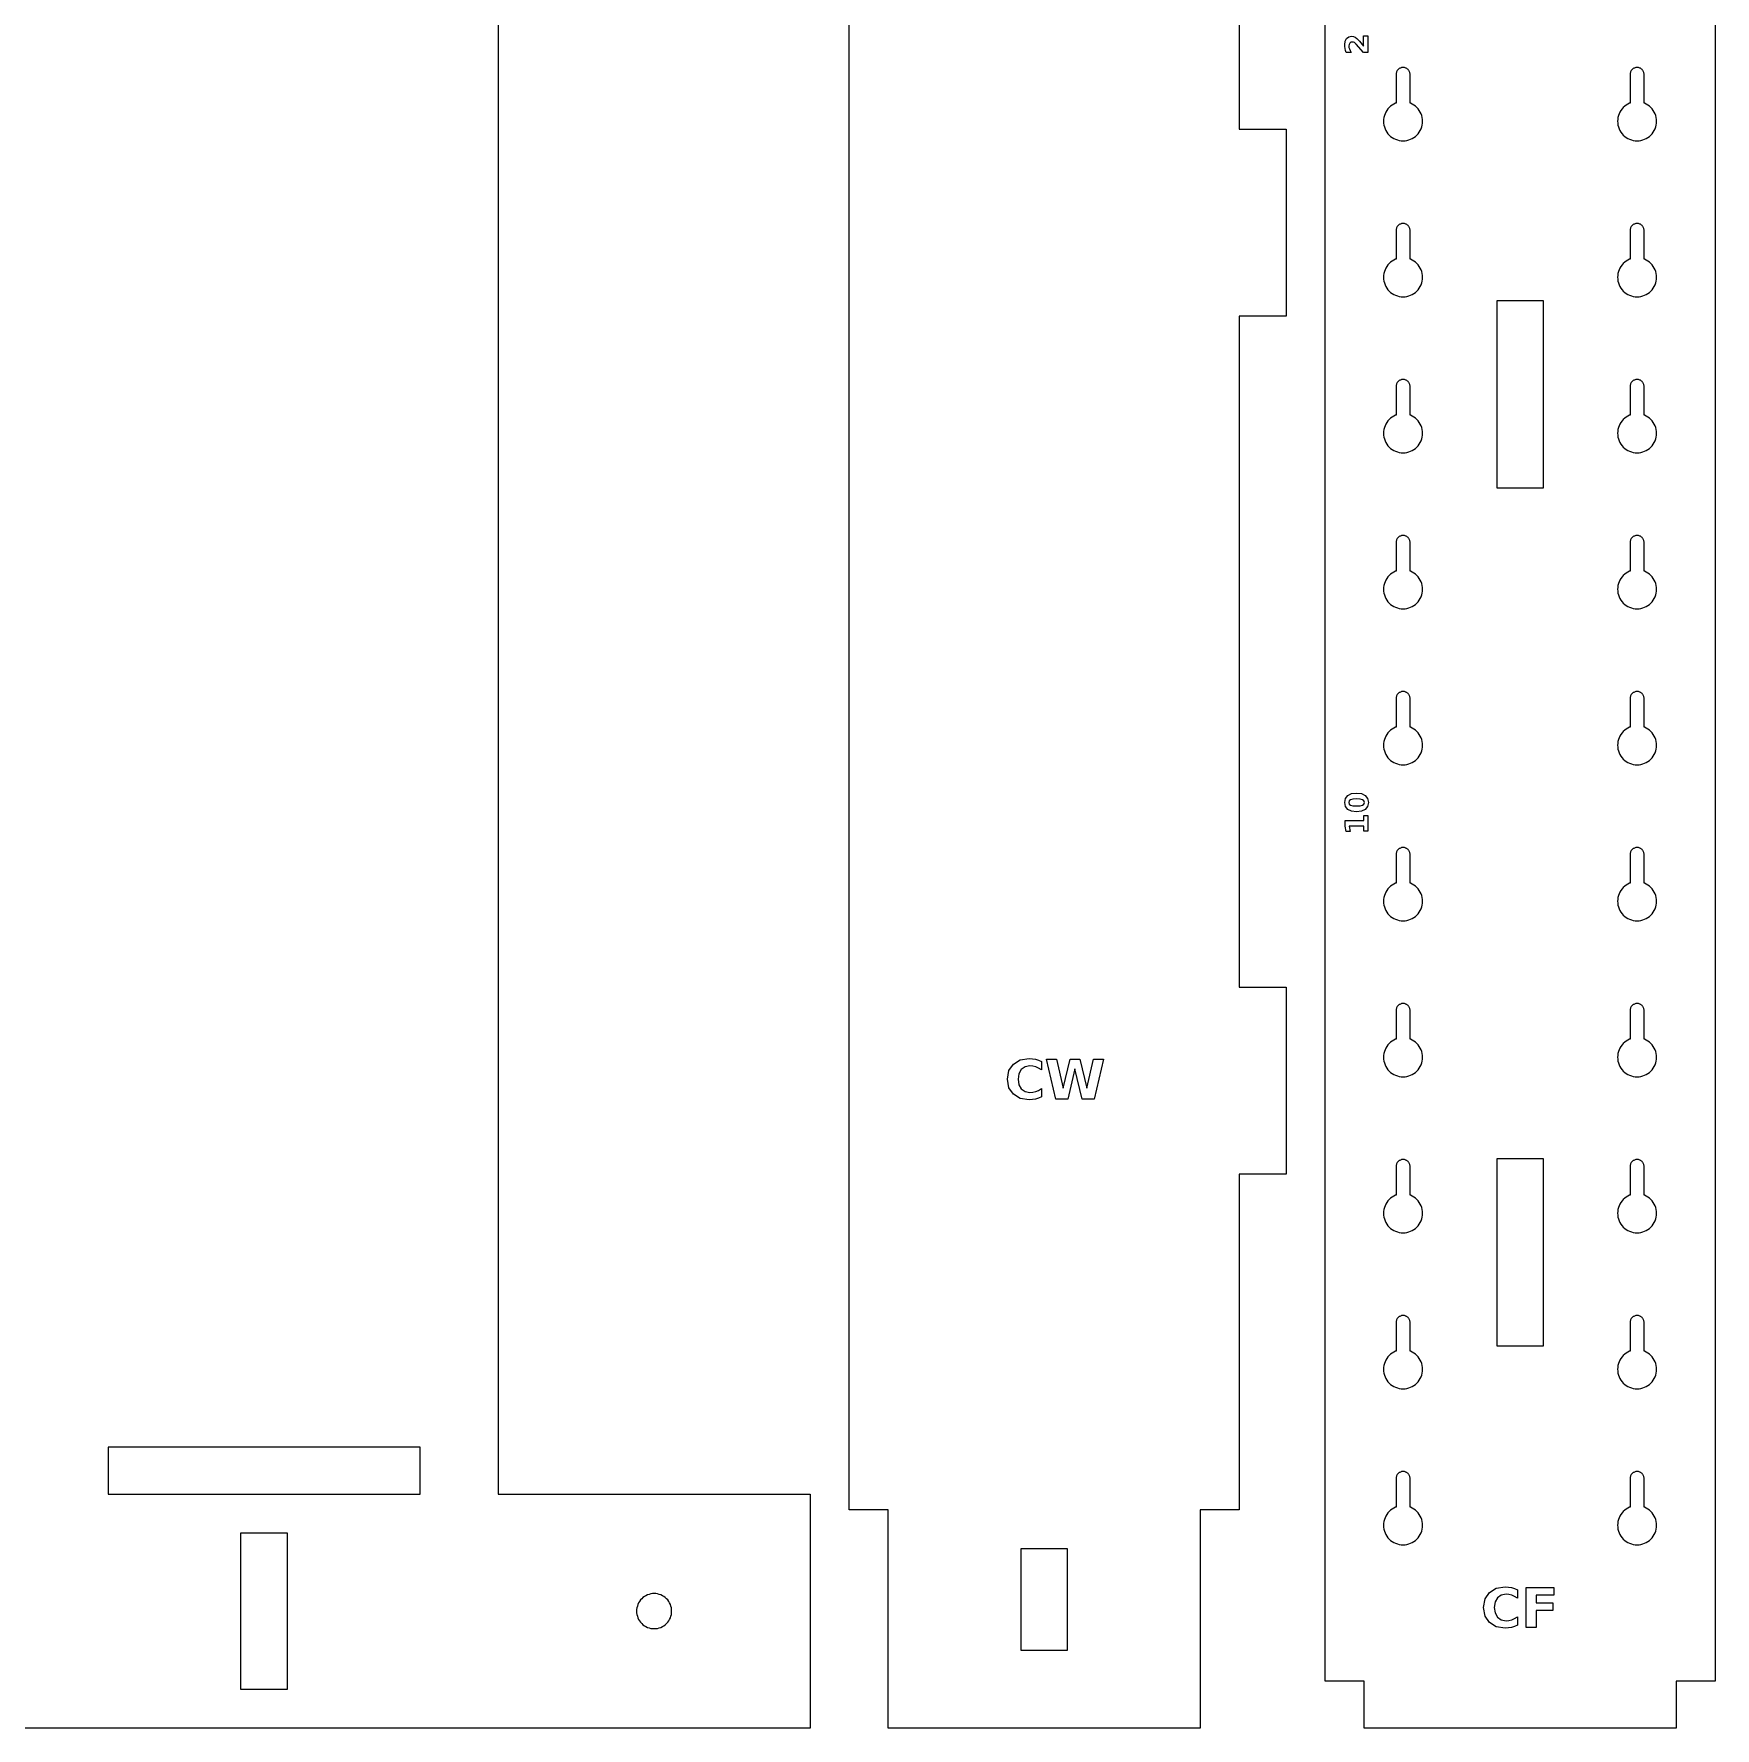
# Model space of a CAD drawing. Header units: millimetres. Extents: x 12 to 1278, y 12 to 884.
# Drawn here: x 853 to 1068.5, y 12.5 to 229.7 of the extents above; entities that cross this region are included whole.
import ezdxf

# ---------------------------------------------------------------- set-up
doc = ezdxf.new("R2010")
doc.units = ezdxf.units.MM
doc.layers.add('CUT', color=1, linetype='Continuous')
doc.layers.add('ENGRAVE', color=5, linetype='Continuous')

msp = doc.modelspace()

# ---------------------------------------------------------------- linework, layer by layer
at = {"layer": 'CUT', "color": 1}
msp.add_lwpolyline([(1007.5, 523.5), (1007.5, 437.5), (1013.5, 437.5), (1013.5, 413.5), (1007.5, 413.5), (1007.5, 327.5), (1013.5, 327.5), (1013.5, 303.5), (1007.5, 303.5), (1007.5, 217.5), (1013.5, 217.5), (1013.5, 193.5), (1007.5, 193.5), (1007.5, 107.5), (1013.5, 107.5), (1013.5, 83.5), (1007.5, 83.5), (1007.5, 40.5), (1002.5, 40.5), (1002.5, 12.5), (962.5, 12.5), (962.5, 40.5), (957.5, 40.5), (957.5, 780.5)], dxfattribs=at)
for points in [[(1023.5, 12.5), (1023.5, 18.5), (1018.5, 18.5), (1018.5, 758.5), (1023.5, 758.5), (1023.5, 764.5), (1063.5, 764.5), (1063.5, 758.5), (1068.5, 758.5), (1068.5, 18.5), (1063.5, 18.5), (1063.5, 12.5)], [(852.5, 12.5), (512.5, 12.5), (452.5, 12.5), (112.5, 12.5), (52.5, 12.5), (12.5, 12.5), (12.5, 42.5), (52.5, 42.5), (52.5, 512.5), (52.5, 555.91), (52.5, 602.5), (482.5, 717.72), (912.5, 602.5), (912.5, 555.91), (912.5, 512.5), (912.5, 42.5), (952.5, 42.5), (952.5, 12.5), (912.5, 12.5)], [(1030.43, 220.09), (1030.27, 220.27), (1030.09, 220.43), (1029.89, 220.58), (1029.68, 220.7), (1029.46, 220.81), (1029.4, 220.83), (1029.4, 224.5), (1029.4, 224.59), (1029.38, 224.68), (1029.36, 224.76), (1029.33, 224.84), (1029.29, 224.92), (1029.25, 225), (1029.2, 225.07), (1029.14, 225.14), (1029.07, 225.2), (1029, 225.25), (1028.92, 225.29), (1028.84, 225.33), (1028.76, 225.36), (1028.68, 225.38), (1028.59, 225.4), (1028.5, 225.4), (1028.41, 225.4), (1028.32, 225.38), (1028.24, 225.36), (1028.16, 225.33), (1028.08, 225.29), (1028, 225.25), (1027.93, 225.2), (1027.86, 225.14), (1027.8, 225.07), (1027.75, 225), (1027.71, 224.92), (1027.67, 224.84), (1027.64, 224.76), (1027.62, 224.68), (1027.6, 224.59), (1027.6, 224.5), (1027.6, 220.83), (1027.54, 220.81), (1027.32, 220.7), (1027.11, 220.58), (1026.91, 220.43), (1026.73, 220.27), (1026.57, 220.09), (1026.42, 219.89), (1026.3, 219.68), (1026.19, 219.46), (1026.11, 219.23), (1026.05, 218.99), (1026.01, 218.75), (1026, 218.5), (1026.01, 218.25), (1026.05, 218.01), (1026.11, 217.77), (1026.19, 217.54), (1026.3, 217.32), (1026.42, 217.11), (1026.57, 216.91), (1026.73, 216.73), (1026.91, 216.57), (1027.11, 216.42), (1027.32, 216.3), (1027.54, 216.19), (1027.77, 216.11), (1028.01, 216.05), (1028.25, 216.01), (1028.5, 216), (1028.75, 216.01), (1028.99, 216.05), (1029.23, 216.11), (1029.46, 216.19), (1029.68, 216.3), (1029.89, 216.42), (1030.09, 216.57), (1030.27, 216.73), (1030.43, 216.91), (1030.58, 217.11), (1030.7, 217.32), (1030.81, 217.54), (1030.89, 217.77), (1030.95, 218.01), (1030.99, 218.25), (1031, 218.5), (1030.99, 218.75), (1030.95, 218.99), (1030.89, 219.23), (1030.81, 219.46), (1030.7, 219.68), (1030.58, 219.89)], [(1060.43, 220.09), (1060.27, 220.27), (1060.09, 220.43), (1059.89, 220.58), (1059.68, 220.7), (1059.46, 220.81), (1059.4, 220.83), (1059.4, 224.5), (1059.4, 224.59), (1059.38, 224.68), (1059.36, 224.76), (1059.33, 224.84), (1059.29, 224.92), (1059.25, 225), (1059.2, 225.07), (1059.14, 225.14), (1059.07, 225.2), (1059, 225.25), (1058.92, 225.29), (1058.84, 225.33), (1058.76, 225.36), (1058.68, 225.38), (1058.59, 225.4), (1058.5, 225.4), (1058.41, 225.4), (1058.32, 225.38), (1058.24, 225.36), (1058.16, 225.33), (1058.08, 225.29), (1058, 225.25), (1057.93, 225.2), (1057.86, 225.14), (1057.8, 225.07), (1057.75, 225), (1057.71, 224.92), (1057.67, 224.84), (1057.64, 224.76), (1057.62, 224.68), (1057.6, 224.59), (1057.6, 224.5), (1057.6, 220.83), (1057.54, 220.81), (1057.32, 220.7), (1057.11, 220.58), (1056.91, 220.43), (1056.73, 220.27), (1056.57, 220.09), (1056.42, 219.89), (1056.3, 219.68), (1056.19, 219.46), (1056.11, 219.23), (1056.05, 218.99), (1056.01, 218.75), (1056, 218.5), (1056.01, 218.25), (1056.05, 218.01), (1056.11, 217.77), (1056.19, 217.54), (1056.3, 217.32), (1056.42, 217.11), (1056.57, 216.91), (1056.73, 216.73), (1056.91, 216.57), (1057.11, 216.42), (1057.32, 216.3), (1057.54, 216.19), (1057.77, 216.11), (1058.01, 216.05), (1058.25, 216.01), (1058.5, 216), (1058.75, 216.01), (1058.99, 216.05), (1059.23, 216.11), (1059.46, 216.19), (1059.68, 216.3), (1059.89, 216.42), (1060.09, 216.57), (1060.27, 216.73), (1060.43, 216.91), (1060.58, 217.11), (1060.7, 217.32), (1060.81, 217.54), (1060.89, 217.77), (1060.95, 218.01), (1060.99, 218.25), (1061, 218.5), (1060.99, 218.75), (1060.95, 218.99), (1060.89, 219.23), (1060.81, 219.46), (1060.7, 219.68), (1060.58, 219.89)], [(1030.43, 200.09), (1030.27, 200.27), (1030.09, 200.43), (1029.89, 200.58), (1029.68, 200.7), (1029.46, 200.81), (1029.4, 200.83), (1029.4, 204.5), (1029.4, 204.59), (1029.38, 204.68), (1029.36, 204.76), (1029.33, 204.84), (1029.29, 204.92), (1029.25, 205), (1029.2, 205.07), (1029.14, 205.14), (1029.07, 205.2), (1029, 205.25), (1028.92, 205.29), (1028.84, 205.33), (1028.76, 205.36), (1028.68, 205.38), (1028.59, 205.4), (1028.5, 205.4), (1028.41, 205.4), (1028.32, 205.38), (1028.24, 205.36), (1028.16, 205.33), (1028.08, 205.29), (1028, 205.25), (1027.93, 205.2), (1027.86, 205.14), (1027.8, 205.07), (1027.75, 205), (1027.71, 204.92), (1027.67, 204.84), (1027.64, 204.76), (1027.62, 204.68), (1027.6, 204.59), (1027.6, 204.5), (1027.6, 200.83), (1027.54, 200.81), (1027.32, 200.7), (1027.11, 200.58), (1026.91, 200.43), (1026.73, 200.27), (1026.57, 200.09), (1026.42, 199.89), (1026.3, 199.68), (1026.19, 199.46), (1026.11, 199.23), (1026.05, 198.99), (1026.01, 198.75), (1026, 198.5), (1026.01, 198.25), (1026.05, 198.01), (1026.11, 197.77), (1026.19, 197.54), (1026.3, 197.32), (1026.42, 197.11), (1026.57, 196.91), (1026.73, 196.73), (1026.91, 196.57), (1027.11, 196.42), (1027.32, 196.3), (1027.54, 196.19), (1027.77, 196.11), (1028.01, 196.05), (1028.25, 196.01), (1028.5, 196), (1028.75, 196.01), (1028.99, 196.05), (1029.23, 196.11), (1029.46, 196.19), (1029.68, 196.3), (1029.89, 196.42), (1030.09, 196.57), (1030.27, 196.73), (1030.43, 196.91), (1030.58, 197.11), (1030.7, 197.32), (1030.81, 197.54), (1030.89, 197.77), (1030.95, 198.01), (1030.99, 198.25), (1031, 198.5), (1030.99, 198.75), (1030.95, 198.99), (1030.89, 199.23), (1030.81, 199.46), (1030.7, 199.68), (1030.58, 199.89)], [(1060.43, 200.09), (1060.27, 200.27), (1060.09, 200.43), (1059.89, 200.58), (1059.68, 200.7), (1059.46, 200.81), (1059.4, 200.83), (1059.4, 204.5), (1059.4, 204.59), (1059.38, 204.68), (1059.36, 204.76), (1059.33, 204.84), (1059.29, 204.92), (1059.25, 205), (1059.2, 205.07), (1059.14, 205.14), (1059.07, 205.2), (1059, 205.25), (1058.92, 205.29), (1058.84, 205.33), (1058.76, 205.36), (1058.68, 205.38), (1058.59, 205.4), (1058.5, 205.4), (1058.41, 205.4), (1058.32, 205.38), (1058.24, 205.36), (1058.16, 205.33), (1058.08, 205.29), (1058, 205.25), (1057.93, 205.2), (1057.86, 205.14), (1057.8, 205.07), (1057.75, 205), (1057.71, 204.92), (1057.67, 204.84), (1057.64, 204.76), (1057.62, 204.68), (1057.6, 204.59), (1057.6, 204.5), (1057.6, 200.83), (1057.54, 200.81), (1057.32, 200.7), (1057.11, 200.58), (1056.91, 200.43), (1056.73, 200.27), (1056.57, 200.09), (1056.42, 199.89), (1056.3, 199.68), (1056.19, 199.46), (1056.11, 199.23), (1056.05, 198.99), (1056.01, 198.75), (1056, 198.5), (1056.01, 198.25), (1056.05, 198.01), (1056.11, 197.77), (1056.19, 197.54), (1056.3, 197.32), (1056.42, 197.11), (1056.57, 196.91), (1056.73, 196.73), (1056.91, 196.57), (1057.11, 196.42), (1057.32, 196.3), (1057.54, 196.19), (1057.77, 196.11), (1058.01, 196.05), (1058.25, 196.01), (1058.5, 196), (1058.75, 196.01), (1058.99, 196.05), (1059.23, 196.11), (1059.46, 196.19), (1059.68, 196.3), (1059.89, 196.42), (1060.09, 196.57), (1060.27, 196.73), (1060.43, 196.91), (1060.58, 197.11), (1060.7, 197.32), (1060.81, 197.54), (1060.89, 197.77), (1060.95, 198.01), (1060.99, 198.25), (1061, 198.5), (1060.99, 198.75), (1060.95, 198.99), (1060.89, 199.23), (1060.81, 199.46), (1060.7, 199.68), (1060.58, 199.89)], [(1040.5, 171.5), (1046.5, 171.5), (1046.5, 195.5), (1040.5, 195.5)], [(1030.58, 179.89), (1030.43, 180.09), (1030.27, 180.27), (1030.09, 180.43), (1029.89, 180.58), (1029.68, 180.7), (1029.46, 180.81), (1029.4, 180.83), (1029.4, 184.5), (1029.4, 184.59), (1029.38, 184.68), (1029.36, 184.76), (1029.33, 184.84), (1029.29, 184.92), (1029.25, 185), (1029.2, 185.07), (1029.14, 185.14), (1029.07, 185.2), (1029, 185.25), (1028.92, 185.29), (1028.84, 185.33), (1028.76, 185.36), (1028.68, 185.38), (1028.59, 185.4), (1028.5, 185.4), (1028.41, 185.4), (1028.32, 185.38), (1028.24, 185.36), (1028.16, 185.33), (1028.08, 185.29), (1028, 185.25), (1027.93, 185.2), (1027.86, 185.14), (1027.8, 185.07), (1027.75, 185), (1027.71, 184.92), (1027.67, 184.84), (1027.64, 184.76), (1027.62, 184.68), (1027.6, 184.59), (1027.6, 184.5), (1027.6, 180.83), (1027.54, 180.81), (1027.32, 180.7), (1027.11, 180.58), (1026.91, 180.43), (1026.73, 180.27), (1026.57, 180.09), (1026.42, 179.89), (1026.3, 179.68), (1026.19, 179.46), (1026.11, 179.23), (1026.05, 178.99), (1026.01, 178.75), (1026, 178.5), (1026.01, 178.25), (1026.05, 178.01), (1026.11, 177.77), (1026.19, 177.54), (1026.3, 177.32), (1026.42, 177.11), (1026.57, 176.91), (1026.73, 176.73), (1026.91, 176.57), (1027.11, 176.42), (1027.32, 176.3), (1027.54, 176.19), (1027.77, 176.11), (1028.01, 176.05), (1028.25, 176.01), (1028.5, 176), (1028.75, 176.01), (1028.99, 176.05), (1029.23, 176.11), (1029.46, 176.19), (1029.68, 176.3), (1029.89, 176.42), (1030.09, 176.57), (1030.27, 176.73), (1030.43, 176.91), (1030.58, 177.11), (1030.7, 177.32), (1030.81, 177.54), (1030.89, 177.77), (1030.95, 178.01), (1030.99, 178.25), (1031, 178.5), (1030.99, 178.75), (1030.95, 178.99), (1030.89, 179.23), (1030.81, 179.46), (1030.7, 179.68)], [(1060.43, 180.09), (1060.27, 180.27), (1060.09, 180.43), (1059.89, 180.58), (1059.68, 180.7), (1059.46, 180.81), (1059.4, 180.83), (1059.4, 184.5), (1059.4, 184.59), (1059.38, 184.68), (1059.36, 184.76), (1059.33, 184.84), (1059.29, 184.92), (1059.25, 185), (1059.2, 185.07), (1059.14, 185.14), (1059.07, 185.2), (1059, 185.25), (1058.92, 185.29), (1058.84, 185.33), (1058.76, 185.36), (1058.68, 185.38), (1058.59, 185.4), (1058.5, 185.4), (1058.41, 185.4), (1058.32, 185.38), (1058.24, 185.36), (1058.16, 185.33), (1058.08, 185.29), (1058, 185.25), (1057.93, 185.2), (1057.86, 185.14), (1057.8, 185.07), (1057.75, 185), (1057.71, 184.92), (1057.67, 184.84), (1057.64, 184.76), (1057.62, 184.68), (1057.6, 184.59), (1057.6, 184.5), (1057.6, 180.83), (1057.54, 180.81), (1057.32, 180.7), (1057.11, 180.58), (1056.91, 180.43), (1056.73, 180.27), (1056.57, 180.09), (1056.42, 179.89), (1056.3, 179.68), (1056.19, 179.46), (1056.11, 179.23), (1056.05, 178.99), (1056.01, 178.75), (1056, 178.5), (1056.01, 178.25), (1056.05, 178.01), (1056.11, 177.77), (1056.19, 177.54), (1056.3, 177.32), (1056.42, 177.11), (1056.57, 176.91), (1056.73, 176.73), (1056.91, 176.57), (1057.11, 176.42), (1057.32, 176.3), (1057.54, 176.19), (1057.77, 176.11), (1058.01, 176.05), (1058.25, 176.01), (1058.5, 176), (1058.75, 176.01), (1058.99, 176.05), (1059.23, 176.11), (1059.46, 176.19), (1059.68, 176.3), (1059.89, 176.42), (1060.09, 176.57), (1060.27, 176.73), (1060.43, 176.91), (1060.58, 177.11), (1060.7, 177.32), (1060.81, 177.54), (1060.89, 177.77), (1060.95, 178.01), (1060.99, 178.25), (1061, 178.5), (1060.99, 178.75), (1060.95, 178.99), (1060.89, 179.23), (1060.81, 179.46), (1060.7, 179.68), (1060.58, 179.89)], [(1030.58, 159.89), (1030.43, 160.09), (1030.27, 160.27), (1030.09, 160.43), (1029.89, 160.58), (1029.68, 160.7), (1029.46, 160.81), (1029.4, 160.83), (1029.4, 164.5), (1029.4, 164.59), (1029.38, 164.68), (1029.36, 164.76), (1029.33, 164.84), (1029.29, 164.92), (1029.25, 165), (1029.2, 165.07), (1029.14, 165.14), (1029.07, 165.2), (1029, 165.25), (1028.92, 165.29), (1028.84, 165.33), (1028.76, 165.36), (1028.68, 165.38), (1028.59, 165.4), (1028.5, 165.4), (1028.41, 165.4), (1028.32, 165.38), (1028.24, 165.36), (1028.16, 165.33), (1028.08, 165.29), (1028, 165.25), (1027.93, 165.2), (1027.86, 165.14), (1027.8, 165.07), (1027.75, 165), (1027.71, 164.92), (1027.67, 164.84), (1027.64, 164.76), (1027.62, 164.68), (1027.6, 164.59), (1027.6, 164.5), (1027.6, 160.83), (1027.54, 160.81), (1027.32, 160.7), (1027.11, 160.58), (1026.91, 160.43), (1026.73, 160.27), (1026.57, 160.09), (1026.42, 159.89), (1026.3, 159.68), (1026.19, 159.46), (1026.11, 159.23), (1026.05, 158.99), (1026.01, 158.75), (1026, 158.5), (1026.01, 158.25), (1026.05, 158.01), (1026.11, 157.77), (1026.19, 157.54), (1026.3, 157.32), (1026.42, 157.11), (1026.57, 156.91), (1026.73, 156.73), (1026.91, 156.57), (1027.11, 156.42), (1027.32, 156.3), (1027.54, 156.19), (1027.77, 156.11), (1028.01, 156.05), (1028.25, 156.01), (1028.5, 156), (1028.75, 156.01), (1028.99, 156.05), (1029.23, 156.11), (1029.46, 156.19), (1029.68, 156.3), (1029.89, 156.42), (1030.09, 156.57), (1030.27, 156.73), (1030.43, 156.91), (1030.58, 157.11), (1030.7, 157.32), (1030.81, 157.54), (1030.89, 157.77), (1030.95, 158.01), (1030.99, 158.25), (1031, 158.5), (1030.99, 158.75), (1030.95, 158.99), (1030.89, 159.23), (1030.81, 159.46), (1030.7, 159.68)], [(1060.43, 160.09), (1060.27, 160.27), (1060.09, 160.43), (1059.89, 160.58), (1059.68, 160.7), (1059.46, 160.81), (1059.4, 160.83), (1059.4, 164.5), (1059.4, 164.59), (1059.38, 164.68), (1059.36, 164.76), (1059.33, 164.84), (1059.29, 164.92), (1059.25, 165), (1059.2, 165.07), (1059.14, 165.14), (1059.07, 165.2), (1059, 165.25), (1058.92, 165.29), (1058.84, 165.33), (1058.76, 165.36), (1058.68, 165.38), (1058.59, 165.4), (1058.5, 165.4), (1058.41, 165.4), (1058.32, 165.38), (1058.24, 165.36), (1058.16, 165.33), (1058.08, 165.29), (1058, 165.25), (1057.93, 165.2), (1057.86, 165.14), (1057.8, 165.07), (1057.75, 165), (1057.71, 164.92), (1057.67, 164.84), (1057.64, 164.76), (1057.62, 164.68), (1057.6, 164.59), (1057.6, 164.5), (1057.6, 160.83), (1057.54, 160.81), (1057.32, 160.7), (1057.11, 160.58), (1056.91, 160.43), (1056.73, 160.27), (1056.57, 160.09), (1056.42, 159.89), (1056.3, 159.68), (1056.19, 159.46), (1056.11, 159.23), (1056.05, 158.99), (1056.01, 158.75), (1056, 158.5), (1056.01, 158.25), (1056.05, 158.01), (1056.11, 157.77), (1056.19, 157.54), (1056.3, 157.32), (1056.42, 157.11), (1056.57, 156.91), (1056.73, 156.73), (1056.91, 156.57), (1057.11, 156.42), (1057.32, 156.3), (1057.54, 156.19), (1057.77, 156.11), (1058.01, 156.05), (1058.25, 156.01), (1058.5, 156), (1058.75, 156.01), (1058.99, 156.05), (1059.23, 156.11), (1059.46, 156.19), (1059.68, 156.3), (1059.89, 156.42), (1060.09, 156.57), (1060.27, 156.73), (1060.43, 156.91), (1060.58, 157.11), (1060.7, 157.32), (1060.81, 157.54), (1060.89, 157.77), (1060.95, 158.01), (1060.99, 158.25), (1061, 158.5), (1060.99, 158.75), (1060.95, 158.99), (1060.89, 159.23), (1060.81, 159.46), (1060.7, 159.68), (1060.58, 159.89)], [(1030.43, 140.09), (1030.27, 140.27), (1030.09, 140.43), (1029.89, 140.58), (1029.68, 140.7), (1029.46, 140.81), (1029.4, 140.83), (1029.4, 144.5), (1029.4, 144.59), (1029.38, 144.68), (1029.36, 144.76), (1029.33, 144.84), (1029.29, 144.92), (1029.25, 145), (1029.2, 145.07), (1029.14, 145.14), (1029.07, 145.2), (1029, 145.25), (1028.92, 145.29), (1028.84, 145.33), (1028.76, 145.36), (1028.68, 145.38), (1028.59, 145.4), (1028.5, 145.4), (1028.41, 145.4), (1028.32, 145.38), (1028.24, 145.36), (1028.16, 145.33), (1028.08, 145.29), (1028, 145.25), (1027.93, 145.2), (1027.86, 145.14), (1027.8, 145.07), (1027.75, 145), (1027.71, 144.92), (1027.67, 144.84), (1027.64, 144.76), (1027.62, 144.68), (1027.6, 144.59), (1027.6, 144.5), (1027.6, 140.83), (1027.54, 140.81), (1027.32, 140.7), (1027.11, 140.58), (1026.91, 140.43), (1026.73, 140.27), (1026.57, 140.09), (1026.42, 139.89), (1026.3, 139.68), (1026.19, 139.46), (1026.11, 139.23), (1026.05, 138.99), (1026.01, 138.75), (1026, 138.5), (1026.01, 138.25), (1026.05, 138.01), (1026.11, 137.77), (1026.19, 137.54), (1026.3, 137.32), (1026.42, 137.11), (1026.57, 136.91), (1026.73, 136.73), (1026.91, 136.57), (1027.11, 136.42), (1027.32, 136.3), (1027.54, 136.19), (1027.77, 136.11), (1028.01, 136.05), (1028.25, 136.01), (1028.5, 136), (1028.75, 136.01), (1028.99, 136.05), (1029.23, 136.11), (1029.46, 136.19), (1029.68, 136.3), (1029.89, 136.42), (1030.09, 136.57), (1030.27, 136.73), (1030.43, 136.91), (1030.58, 137.11), (1030.7, 137.32), (1030.81, 137.54), (1030.89, 137.77), (1030.95, 138.01), (1030.99, 138.25), (1031, 138.5), (1030.99, 138.75), (1030.95, 138.99), (1030.89, 139.23), (1030.81, 139.46), (1030.7, 139.68), (1030.58, 139.89)], [(1060.58, 139.89), (1060.43, 140.09), (1060.27, 140.27), (1060.09, 140.43), (1059.89, 140.58), (1059.68, 140.7), (1059.46, 140.81), (1059.4, 140.83), (1059.4, 144.5), (1059.4, 144.59), (1059.38, 144.68), (1059.36, 144.76), (1059.33, 144.84), (1059.29, 144.92), (1059.25, 145), (1059.2, 145.07), (1059.14, 145.14), (1059.07, 145.2), (1059, 145.25), (1058.92, 145.29), (1058.84, 145.33), (1058.76, 145.36), (1058.68, 145.38), (1058.59, 145.4), (1058.5, 145.4), (1058.41, 145.4), (1058.32, 145.38), (1058.24, 145.36), (1058.16, 145.33), (1058.08, 145.29), (1058, 145.25), (1057.93, 145.2), (1057.86, 145.14), (1057.8, 145.07), (1057.75, 145), (1057.71, 144.92), (1057.67, 144.84), (1057.64, 144.76), (1057.62, 144.68), (1057.6, 144.59), (1057.6, 144.5), (1057.6, 140.83), (1057.54, 140.81), (1057.32, 140.7), (1057.11, 140.58), (1056.91, 140.43), (1056.73, 140.27), (1056.57, 140.09), (1056.42, 139.89), (1056.3, 139.68), (1056.19, 139.46), (1056.11, 139.23), (1056.05, 138.99), (1056.01, 138.75), (1056, 138.5), (1056.01, 138.25), (1056.05, 138.01), (1056.11, 137.77), (1056.19, 137.54), (1056.3, 137.32), (1056.42, 137.11), (1056.57, 136.91), (1056.73, 136.73), (1056.91, 136.57), (1057.11, 136.42), (1057.32, 136.3), (1057.54, 136.19), (1057.77, 136.11), (1058.01, 136.05), (1058.25, 136.01), (1058.5, 136), (1058.75, 136.01), (1058.99, 136.05), (1059.23, 136.11), (1059.46, 136.19), (1059.68, 136.3), (1059.89, 136.42), (1060.09, 136.57), (1060.27, 136.73), (1060.43, 136.91), (1060.58, 137.11), (1060.7, 137.32), (1060.81, 137.54), (1060.89, 137.77), (1060.95, 138.01), (1060.99, 138.25), (1061, 138.5), (1060.99, 138.75), (1060.95, 138.99), (1060.89, 139.23), (1060.81, 139.46), (1060.7, 139.68)], [(1030.43, 120.09), (1030.27, 120.27), (1030.09, 120.43), (1029.89, 120.58), (1029.68, 120.7), (1029.46, 120.81), (1029.4, 120.83), (1029.4, 124.5), (1029.4, 124.59), (1029.38, 124.68), (1029.36, 124.76), (1029.33, 124.84), (1029.29, 124.92), (1029.25, 125), (1029.2, 125.07), (1029.14, 125.14), (1029.07, 125.2), (1029, 125.25), (1028.92, 125.29), (1028.84, 125.33), (1028.76, 125.36), (1028.68, 125.38), (1028.59, 125.4), (1028.5, 125.4), (1028.41, 125.4), (1028.32, 125.38), (1028.24, 125.36), (1028.16, 125.33), (1028.08, 125.29), (1028, 125.25), (1027.93, 125.2), (1027.86, 125.14), (1027.8, 125.07), (1027.75, 125), (1027.71, 124.92), (1027.67, 124.84), (1027.64, 124.76), (1027.62, 124.68), (1027.6, 124.59), (1027.6, 124.5), (1027.6, 120.83), (1027.54, 120.81), (1027.32, 120.7), (1027.11, 120.58), (1026.91, 120.43), (1026.73, 120.27), (1026.57, 120.09), (1026.42, 119.89), (1026.3, 119.68), (1026.19, 119.46), (1026.11, 119.23), (1026.05, 118.99), (1026.01, 118.75), (1026, 118.5), (1026.01, 118.25), (1026.05, 118.01), (1026.11, 117.77), (1026.19, 117.54), (1026.3, 117.32), (1026.42, 117.11), (1026.57, 116.91), (1026.73, 116.73), (1026.91, 116.57), (1027.11, 116.42), (1027.32, 116.3), (1027.54, 116.19), (1027.77, 116.11), (1028.01, 116.05), (1028.25, 116.01), (1028.5, 116), (1028.75, 116.01), (1028.99, 116.05), (1029.23, 116.11), (1029.46, 116.19), (1029.68, 116.3), (1029.89, 116.42), (1030.09, 116.57), (1030.27, 116.73), (1030.43, 116.91), (1030.58, 117.11), (1030.7, 117.32), (1030.81, 117.54), (1030.89, 117.77), (1030.95, 118.01), (1030.99, 118.25), (1031, 118.5), (1030.99, 118.75), (1030.95, 118.99), (1030.89, 119.23), (1030.81, 119.46), (1030.7, 119.68), (1030.58, 119.89)], [(1060.58, 119.89), (1060.43, 120.09), (1060.27, 120.27), (1060.09, 120.43), (1059.89, 120.58), (1059.68, 120.7), (1059.46, 120.81), (1059.4, 120.83), (1059.4, 124.5), (1059.4, 124.59), (1059.38, 124.68), (1059.36, 124.76), (1059.33, 124.84), (1059.29, 124.92), (1059.25, 125), (1059.2, 125.07), (1059.14, 125.14), (1059.07, 125.2), (1059, 125.25), (1058.92, 125.29), (1058.84, 125.33), (1058.76, 125.36), (1058.68, 125.38), (1058.59, 125.4), (1058.5, 125.4), (1058.41, 125.4), (1058.32, 125.38), (1058.24, 125.36), (1058.16, 125.33), (1058.08, 125.29), (1058, 125.25), (1057.93, 125.2), (1057.86, 125.14), (1057.8, 125.07), (1057.75, 125), (1057.71, 124.92), (1057.67, 124.84), (1057.64, 124.76), (1057.62, 124.68), (1057.6, 124.59), (1057.6, 124.5), (1057.6, 120.83), (1057.54, 120.81), (1057.32, 120.7), (1057.11, 120.58), (1056.91, 120.43), (1056.73, 120.27), (1056.57, 120.09), (1056.42, 119.89), (1056.3, 119.68), (1056.19, 119.46), (1056.11, 119.23), (1056.05, 118.99), (1056.01, 118.75), (1056, 118.5), (1056.01, 118.25), (1056.05, 118.01), (1056.11, 117.77), (1056.19, 117.54), (1056.3, 117.32), (1056.42, 117.11), (1056.57, 116.91), (1056.73, 116.73), (1056.91, 116.57), (1057.11, 116.42), (1057.32, 116.3), (1057.54, 116.19), (1057.77, 116.11), (1058.01, 116.05), (1058.25, 116.01), (1058.5, 116), (1058.75, 116.01), (1058.99, 116.05), (1059.23, 116.11), (1059.46, 116.19), (1059.68, 116.3), (1059.89, 116.42), (1060.09, 116.57), (1060.27, 116.73), (1060.43, 116.91), (1060.58, 117.11), (1060.7, 117.32), (1060.81, 117.54), (1060.89, 117.77), (1060.95, 118.01), (1060.99, 118.25), (1061, 118.5), (1060.99, 118.75), (1060.95, 118.99), (1060.89, 119.23), (1060.81, 119.46), (1060.7, 119.68)], [(1030.43, 100.09), (1030.27, 100.27), (1030.09, 100.43), (1029.89, 100.58), (1029.68, 100.7), (1029.46, 100.81), (1029.4, 100.83), (1029.4, 104.5), (1029.4, 104.59), (1029.38, 104.68), (1029.36, 104.76), (1029.33, 104.84), (1029.29, 104.92), (1029.25, 105), (1029.2, 105.07), (1029.14, 105.14), (1029.07, 105.2), (1029, 105.25), (1028.92, 105.29), (1028.84, 105.33), (1028.76, 105.36), (1028.68, 105.38), (1028.59, 105.4), (1028.5, 105.4), (1028.41, 105.4), (1028.32, 105.38), (1028.24, 105.36), (1028.16, 105.33), (1028.08, 105.29), (1028, 105.25), (1027.93, 105.2), (1027.86, 105.14), (1027.8, 105.07), (1027.75, 105), (1027.71, 104.92), (1027.67, 104.84), (1027.64, 104.76), (1027.62, 104.68), (1027.6, 104.59), (1027.6, 104.5), (1027.6, 100.83), (1027.54, 100.81), (1027.32, 100.7), (1027.11, 100.58), (1026.91, 100.43), (1026.73, 100.27), (1026.57, 100.09), (1026.42, 99.89), (1026.3, 99.68), (1026.19, 99.46), (1026.11, 99.23), (1026.05, 98.99), (1026.01, 98.75), (1026, 98.5), (1026.01, 98.25), (1026.05, 98.01), (1026.11, 97.77), (1026.19, 97.54), (1026.3, 97.32), (1026.42, 97.11), (1026.57, 96.91), (1026.73, 96.73), (1026.91, 96.57), (1027.11, 96.42), (1027.32, 96.3), (1027.54, 96.19), (1027.77, 96.11), (1028.01, 96.05), (1028.25, 96.01), (1028.5, 96), (1028.75, 96.01), (1028.99, 96.05), (1029.23, 96.11), (1029.46, 96.19), (1029.68, 96.3), (1029.89, 96.42), (1030.09, 96.57), (1030.27, 96.73), (1030.43, 96.91), (1030.58, 97.11), (1030.7, 97.32), (1030.81, 97.54), (1030.89, 97.77), (1030.95, 98.01), (1030.99, 98.25), (1031, 98.5), (1030.99, 98.75), (1030.95, 98.99), (1030.89, 99.23), (1030.81, 99.46), (1030.7, 99.68), (1030.58, 99.89)], [(1060.43, 100.09), (1060.27, 100.27), (1060.09, 100.43), (1059.89, 100.58), (1059.68, 100.7), (1059.46, 100.81), (1059.4, 100.83), (1059.4, 104.5), (1059.4, 104.59), (1059.38, 104.68), (1059.36, 104.76), (1059.33, 104.84), (1059.29, 104.92), (1059.25, 105), (1059.2, 105.07), (1059.14, 105.14), (1059.07, 105.2), (1059, 105.25), (1058.92, 105.29), (1058.84, 105.33), (1058.76, 105.36), (1058.68, 105.38), (1058.59, 105.4), (1058.5, 105.4), (1058.41, 105.4), (1058.32, 105.38), (1058.24, 105.36), (1058.16, 105.33), (1058.08, 105.29), (1058, 105.25), (1057.93, 105.2), (1057.86, 105.14), (1057.8, 105.07), (1057.75, 105), (1057.71, 104.92), (1057.67, 104.84), (1057.64, 104.76), (1057.62, 104.68), (1057.6, 104.59), (1057.6, 104.5), (1057.6, 100.83), (1057.54, 100.81), (1057.32, 100.7), (1057.11, 100.58), (1056.91, 100.43), (1056.73, 100.27), (1056.57, 100.09), (1056.42, 99.89), (1056.3, 99.68), (1056.19, 99.46), (1056.11, 99.23), (1056.05, 98.99), (1056.01, 98.75), (1056, 98.5), (1056.01, 98.25), (1056.05, 98.01), (1056.11, 97.77), (1056.19, 97.54), (1056.3, 97.32), (1056.42, 97.11), (1056.57, 96.91), (1056.73, 96.73), (1056.91, 96.57), (1057.11, 96.42), (1057.32, 96.3), (1057.54, 96.19), (1057.77, 96.11), (1058.01, 96.05), (1058.25, 96.01), (1058.5, 96), (1058.75, 96.01), (1058.99, 96.05), (1059.23, 96.11), (1059.46, 96.19), (1059.68, 96.3), (1059.89, 96.42), (1060.09, 96.57), (1060.27, 96.73), (1060.43, 96.91), (1060.58, 97.11), (1060.7, 97.32), (1060.81, 97.54), (1060.89, 97.77), (1060.95, 98.01), (1060.99, 98.25), (1061, 98.5), (1060.99, 98.75), (1060.95, 98.99), (1060.89, 99.23), (1060.81, 99.46), (1060.7, 99.68), (1060.58, 99.89)], [(1030.43, 80.09), (1030.27, 80.27), (1030.09, 80.43), (1029.89, 80.58), (1029.68, 80.7), (1029.46, 80.81), (1029.4, 80.83), (1029.4, 84.5), (1029.4, 84.59), (1029.38, 84.68), (1029.36, 84.76), (1029.33, 84.84), (1029.29, 84.92), (1029.25, 85), (1029.2, 85.07), (1029.14, 85.14), (1029.07, 85.2), (1029, 85.25), (1028.92, 85.29), (1028.84, 85.33), (1028.76, 85.36), (1028.68, 85.38), (1028.59, 85.4), (1028.5, 85.4), (1028.41, 85.4), (1028.32, 85.38), (1028.24, 85.36), (1028.16, 85.33), (1028.08, 85.29), (1028, 85.25), (1027.93, 85.2), (1027.86, 85.14), (1027.8, 85.07), (1027.75, 85), (1027.71, 84.92), (1027.67, 84.84), (1027.64, 84.76), (1027.62, 84.68), (1027.6, 84.59), (1027.6, 84.5), (1027.6, 80.83), (1027.54, 80.81), (1027.32, 80.7), (1027.11, 80.58), (1026.91, 80.43), (1026.73, 80.27), (1026.57, 80.09), (1026.42, 79.89), (1026.3, 79.68), (1026.19, 79.46), (1026.11, 79.23), (1026.05, 78.99), (1026.01, 78.75), (1026, 78.5), (1026.01, 78.25), (1026.05, 78.01), (1026.11, 77.77), (1026.19, 77.54), (1026.3, 77.32), (1026.42, 77.11), (1026.57, 76.91), (1026.73, 76.73), (1026.91, 76.57), (1027.11, 76.42), (1027.32, 76.3), (1027.54, 76.19), (1027.77, 76.11), (1028.01, 76.05), (1028.25, 76.01), (1028.5, 76), (1028.75, 76.01), (1028.99, 76.05), (1029.23, 76.11), (1029.46, 76.19), (1029.68, 76.3), (1029.89, 76.42), (1030.09, 76.57), (1030.27, 76.73), (1030.43, 76.91), (1030.58, 77.11), (1030.7, 77.32), (1030.81, 77.54), (1030.89, 77.77), (1030.95, 78.01), (1030.99, 78.25), (1031, 78.5), (1030.99, 78.75), (1030.95, 78.99), (1030.89, 79.23), (1030.81, 79.46), (1030.7, 79.68), (1030.58, 79.89)], [(1040.5, 61.5), (1046.5, 61.5), (1046.5, 85.5), (1040.5, 85.5)], [(1060.43, 80.09), (1060.27, 80.27), (1060.09, 80.43), (1059.89, 80.58), (1059.68, 80.7), (1059.46, 80.81), (1059.4, 80.83), (1059.4, 84.5), (1059.4, 84.59), (1059.38, 84.68), (1059.36, 84.76), (1059.33, 84.84), (1059.29, 84.92), (1059.25, 85), (1059.2, 85.07), (1059.14, 85.14), (1059.07, 85.2), (1059, 85.25), (1058.92, 85.29), (1058.84, 85.33), (1058.76, 85.36), (1058.68, 85.38), (1058.59, 85.4), (1058.5, 85.4), (1058.41, 85.4), (1058.32, 85.38), (1058.24, 85.36), (1058.16, 85.33), (1058.08, 85.29), (1058, 85.25), (1057.93, 85.2), (1057.86, 85.14), (1057.8, 85.07), (1057.75, 85), (1057.71, 84.92), (1057.67, 84.84), (1057.64, 84.76), (1057.62, 84.68), (1057.6, 84.59), (1057.6, 84.5), (1057.6, 80.83), (1057.54, 80.81), (1057.32, 80.7), (1057.11, 80.58), (1056.91, 80.43), (1056.73, 80.27), (1056.57, 80.09), (1056.42, 79.89), (1056.3, 79.68), (1056.19, 79.46), (1056.11, 79.23), (1056.05, 78.99), (1056.01, 78.75), (1056, 78.5), (1056.01, 78.25), (1056.05, 78.01), (1056.11, 77.77), (1056.19, 77.54), (1056.3, 77.32), (1056.42, 77.11), (1056.57, 76.91), (1056.73, 76.73), (1056.91, 76.57), (1057.11, 76.42), (1057.32, 76.3), (1057.54, 76.19), (1057.77, 76.11), (1058.01, 76.05), (1058.25, 76.01), (1058.5, 76), (1058.75, 76.01), (1058.99, 76.05), (1059.23, 76.11), (1059.46, 76.19), (1059.68, 76.3), (1059.89, 76.42), (1060.09, 76.57), (1060.27, 76.73), (1060.43, 76.91), (1060.58, 77.11), (1060.7, 77.32), (1060.81, 77.54), (1060.89, 77.77), (1060.95, 78.01), (1060.99, 78.25), (1061, 78.5), (1060.99, 78.75), (1060.95, 78.99), (1060.89, 79.23), (1060.81, 79.46), (1060.7, 79.68), (1060.58, 79.89)], [(1030.58, 59.89), (1030.43, 60.09), (1030.27, 60.27), (1030.09, 60.43), (1029.89, 60.58), (1029.68, 60.7), (1029.46, 60.81), (1029.4, 60.83), (1029.4, 64.5), (1029.4, 64.59), (1029.38, 64.68), (1029.36, 64.76), (1029.33, 64.84), (1029.29, 64.92), (1029.25, 65), (1029.2, 65.07), (1029.14, 65.14), (1029.07, 65.2), (1029, 65.25), (1028.92, 65.29), (1028.84, 65.33), (1028.76, 65.36), (1028.68, 65.38), (1028.59, 65.4), (1028.5, 65.4), (1028.41, 65.4), (1028.32, 65.38), (1028.24, 65.36), (1028.16, 65.33), (1028.08, 65.29), (1028, 65.25), (1027.93, 65.2), (1027.86, 65.14), (1027.8, 65.07), (1027.75, 65), (1027.71, 64.92), (1027.67, 64.84), (1027.64, 64.76), (1027.62, 64.68), (1027.6, 64.59), (1027.6, 64.5), (1027.6, 60.83), (1027.54, 60.81), (1027.32, 60.7), (1027.11, 60.58), (1026.91, 60.43), (1026.73, 60.27), (1026.57, 60.09), (1026.42, 59.89), (1026.3, 59.68), (1026.19, 59.46), (1026.11, 59.23), (1026.05, 58.99), (1026.01, 58.75), (1026, 58.5), (1026.01, 58.25), (1026.05, 58.01), (1026.11, 57.77), (1026.19, 57.54), (1026.3, 57.32), (1026.42, 57.11), (1026.57, 56.91), (1026.73, 56.73), (1026.91, 56.57), (1027.11, 56.42), (1027.32, 56.3), (1027.54, 56.19), (1027.77, 56.11), (1028.01, 56.05), (1028.25, 56.01), (1028.5, 56), (1028.75, 56.01), (1028.99, 56.05), (1029.23, 56.11), (1029.46, 56.19), (1029.68, 56.3), (1029.89, 56.42), (1030.09, 56.57), (1030.27, 56.73), (1030.43, 56.91), (1030.58, 57.11), (1030.7, 57.32), (1030.81, 57.54), (1030.89, 57.77), (1030.95, 58.01), (1030.99, 58.25), (1031, 58.5), (1030.99, 58.75), (1030.95, 58.99), (1030.89, 59.23), (1030.81, 59.46), (1030.7, 59.68)], [(1060.43, 60.09), (1060.27, 60.27), (1060.09, 60.43), (1059.89, 60.58), (1059.68, 60.7), (1059.46, 60.81), (1059.4, 60.83), (1059.4, 64.5), (1059.4, 64.59), (1059.38, 64.68), (1059.36, 64.76), (1059.33, 64.84), (1059.29, 64.92), (1059.25, 65), (1059.2, 65.07), (1059.14, 65.14), (1059.07, 65.2), (1059, 65.25), (1058.92, 65.29), (1058.84, 65.33), (1058.76, 65.36), (1058.68, 65.38), (1058.59, 65.4), (1058.5, 65.4), (1058.41, 65.4), (1058.32, 65.38), (1058.24, 65.36), (1058.16, 65.33), (1058.08, 65.29), (1058, 65.25), (1057.93, 65.2), (1057.86, 65.14), (1057.8, 65.07), (1057.75, 65), (1057.71, 64.92), (1057.67, 64.84), (1057.64, 64.76), (1057.62, 64.68), (1057.6, 64.59), (1057.6, 64.5), (1057.6, 60.83), (1057.54, 60.81), (1057.32, 60.7), (1057.11, 60.58), (1056.91, 60.43), (1056.73, 60.27), (1056.57, 60.09), (1056.42, 59.89), (1056.3, 59.68), (1056.19, 59.46), (1056.11, 59.23), (1056.05, 58.99), (1056.01, 58.75), (1056, 58.5), (1056.01, 58.25), (1056.05, 58.01), (1056.11, 57.77), (1056.19, 57.54), (1056.3, 57.32), (1056.42, 57.11), (1056.57, 56.91), (1056.73, 56.73), (1056.91, 56.57), (1057.11, 56.42), (1057.32, 56.3), (1057.54, 56.19), (1057.77, 56.11), (1058.01, 56.05), (1058.25, 56.01), (1058.5, 56), (1058.75, 56.01), (1058.99, 56.05), (1059.23, 56.11), (1059.46, 56.19), (1059.68, 56.3), (1059.89, 56.42), (1060.09, 56.57), (1060.27, 56.73), (1060.43, 56.91), (1060.58, 57.11), (1060.7, 57.32), (1060.81, 57.54), (1060.89, 57.77), (1060.95, 58.01), (1060.99, 58.25), (1061, 58.5), (1060.99, 58.75), (1060.95, 58.99), (1060.89, 59.23), (1060.81, 59.46), (1060.7, 59.68), (1060.58, 59.89)], [(902.5, 48.5), (862.5, 48.5), (862.5, 42.5), (902.5, 42.5)], [(1030.43, 40.09), (1030.27, 40.27), (1030.09, 40.43), (1029.89, 40.58), (1029.68, 40.7), (1029.46, 40.81), (1029.4, 40.83), (1029.4, 44.5), (1029.4, 44.59), (1029.38, 44.68), (1029.36, 44.76), (1029.33, 44.84), (1029.29, 44.92), (1029.25, 45), (1029.2, 45.07), (1029.14, 45.14), (1029.07, 45.2), (1029, 45.25), (1028.92, 45.29), (1028.84, 45.33), (1028.76, 45.36), (1028.68, 45.38), (1028.59, 45.4), (1028.5, 45.4), (1028.41, 45.4), (1028.32, 45.38), (1028.24, 45.36), (1028.16, 45.33), (1028.08, 45.29), (1028, 45.25), (1027.93, 45.2), (1027.86, 45.14), (1027.8, 45.07), (1027.75, 45), (1027.71, 44.92), (1027.67, 44.84), (1027.64, 44.76), (1027.62, 44.68), (1027.6, 44.59), (1027.6, 44.5), (1027.6, 40.83), (1027.54, 40.81), (1027.32, 40.7), (1027.11, 40.58), (1026.91, 40.43), (1026.73, 40.27), (1026.57, 40.09), (1026.42, 39.89), (1026.3, 39.68), (1026.19, 39.46), (1026.11, 39.23), (1026.05, 38.99), (1026.01, 38.75), (1026, 38.5), (1026.01, 38.25), (1026.05, 38.01), (1026.11, 37.77), (1026.19, 37.54), (1026.3, 37.32), (1026.42, 37.11), (1026.57, 36.91), (1026.73, 36.73), (1026.91, 36.57), (1027.11, 36.42), (1027.32, 36.3), (1027.54, 36.19), (1027.77, 36.11), (1028.01, 36.05), (1028.25, 36.01), (1028.5, 36), (1028.75, 36.01), (1028.99, 36.05), (1029.23, 36.11), (1029.46, 36.19), (1029.68, 36.3), (1029.89, 36.42), (1030.09, 36.57), (1030.27, 36.73), (1030.43, 36.91), (1030.58, 37.11), (1030.7, 37.32), (1030.81, 37.54), (1030.89, 37.77), (1030.95, 38.01), (1030.99, 38.25), (1031, 38.5), (1030.99, 38.75), (1030.95, 38.99), (1030.89, 39.23), (1030.81, 39.46), (1030.7, 39.68), (1030.58, 39.89)], [(1060.43, 40.09), (1060.27, 40.27), (1060.09, 40.43), (1059.89, 40.58), (1059.68, 40.7), (1059.46, 40.81), (1059.4, 40.83), (1059.4, 44.5), (1059.4, 44.59), (1059.38, 44.68), (1059.36, 44.76), (1059.33, 44.84), (1059.29, 44.92), (1059.25, 45), (1059.2, 45.07), (1059.14, 45.14), (1059.07, 45.2), (1059, 45.25), (1058.92, 45.29), (1058.84, 45.33), (1058.76, 45.36), (1058.68, 45.38), (1058.59, 45.4), (1058.5, 45.4), (1058.41, 45.4), (1058.32, 45.38), (1058.24, 45.36), (1058.16, 45.33), (1058.08, 45.29), (1058, 45.25), (1057.93, 45.2), (1057.86, 45.14), (1057.8, 45.07), (1057.75, 45), (1057.71, 44.92), (1057.67, 44.84), (1057.64, 44.76), (1057.62, 44.68), (1057.6, 44.59), (1057.6, 44.5), (1057.6, 40.83), (1057.54, 40.81), (1057.32, 40.7), (1057.11, 40.58), (1056.91, 40.43), (1056.73, 40.27), (1056.57, 40.09), (1056.42, 39.89), (1056.3, 39.68), (1056.19, 39.46), (1056.11, 39.23), (1056.05, 38.99), (1056.01, 38.75), (1056, 38.5), (1056.01, 38.25), (1056.05, 38.01), (1056.11, 37.77), (1056.19, 37.54), (1056.3, 37.32), (1056.42, 37.11), (1056.57, 36.91), (1056.73, 36.73), (1056.91, 36.57), (1057.11, 36.42), (1057.32, 36.3), (1057.54, 36.19), (1057.77, 36.11), (1058.01, 36.05), (1058.25, 36.01), (1058.5, 36), (1058.75, 36.01), (1058.99, 36.05), (1059.23, 36.11), (1059.46, 36.19), (1059.68, 36.3), (1059.89, 36.42), (1060.09, 36.57), (1060.27, 36.73), (1060.43, 36.91), (1060.58, 37.11), (1060.7, 37.32), (1060.81, 37.54), (1060.89, 37.77), (1060.95, 38.01), (1060.99, 38.25), (1061, 38.5), (1060.99, 38.75), (1060.95, 38.99), (1060.89, 39.23), (1060.81, 39.46), (1060.7, 39.68), (1060.58, 39.89)], [(885.5, 37.5), (879.5, 37.5), (879.5, 17.5), (885.5, 17.5)], [(985.5, 35.5), (979.5, 35.5), (979.5, 22.5), (985.5, 22.5)], [(934.65, 26.85), (934.71, 27.06), (934.74, 27.28), (934.75, 27.5), (934.74, 27.72), (934.71, 27.94), (934.65, 28.15), (934.58, 28.36), (934.48, 28.56), (934.37, 28.75), (934.24, 28.93), (934.09, 29.09), (933.93, 29.24), (933.75, 29.37), (933.56, 29.48), (933.36, 29.58), (933.15, 29.65), (932.94, 29.71), (932.72, 29.74), (932.5, 29.75), (932.28, 29.74), (932.06, 29.71), (931.85, 29.65), (931.64, 29.58), (931.44, 29.48), (931.25, 29.37), (931.07, 29.24), (930.91, 29.09), (930.76, 28.93), (930.63, 28.75), (930.52, 28.56), (930.42, 28.36), (930.35, 28.15), (930.29, 27.94), (930.26, 27.72), (930.25, 27.5), (930.26, 27.28), (930.29, 27.06), (930.35, 26.85), (930.42, 26.64), (930.52, 26.44), (930.63, 26.25), (930.76, 26.07), (930.91, 25.91), (931.07, 25.76), (931.25, 25.63), (931.44, 25.52), (931.64, 25.42), (931.85, 25.35), (932.06, 25.29), (932.28, 25.26), (932.5, 25.25), (932.72, 25.26), (932.94, 25.29), (933.15, 25.35), (933.36, 25.42), (933.56, 25.52), (933.75, 25.63), (933.93, 25.76), (934.09, 25.91), (934.24, 26.07), (934.37, 26.25), (934.48, 26.44), (934.58, 26.64)]]:
    msp.add_lwpolyline(points, close=True, dxfattribs=at)
at = {"layer": 'ENGRAVE', "color": 5}
for points in [[(1023.45, 228.15), (1023.45, 229.44), (1024, 229.44), (1024, 227.32), (1023.45, 227.32), (1022.51, 228.38), (1022.38, 228.5), (1022.26, 228.59), (1022.13, 228.64), (1022, 228.66), (1021.82, 228.63), (1021.67, 228.52), (1021.58, 228.36), (1021.54, 228.16), (1021.56, 227.97), (1021.62, 227.77), (1021.71, 227.56), (1021.84, 227.32), (1021.2, 227.32), (1021.13, 227.58), (1021.08, 227.83), (1021.04, 228.07), (1021.03, 228.31), (1021.09, 228.78), (1021.26, 229.13), (1021.54, 229.34), (1021.9, 229.42), (1022.13, 229.39), (1022.35, 229.29), (1022.59, 229.1), (1022.9, 228.78)], [(1022.54, 132.38), (1023.19, 132.3), (1023.66, 132.06), (1023.96, 131.68), (1024.06, 131.18), (1023.96, 130.67), (1023.66, 130.29), (1023.19, 130.05), (1022.54, 129.97), (1021.9, 130.05), (1021.42, 130.29), (1021.13, 130.67), (1021.03, 131.18), (1021.13, 131.68), (1021.42, 132.06), (1021.9, 132.3)], [(1022.54, 131.62), (1022.07, 131.6), (1021.77, 131.52), (1021.6, 131.38), (1021.54, 131.18), (1021.6, 130.97), (1021.77, 130.83), (1022.07, 130.75), (1022.54, 130.73), (1023.01, 130.75), (1023.32, 130.83), (1023.49, 130.97), (1023.54, 131.18), (1023.49, 131.38), (1023.32, 131.52), (1023.01, 131.6)], [(1023.48, 127.47), (1023.48, 128.13), (1021.6, 128.13), (1021.74, 127.45), (1021.22, 127.45), (1021.08, 128.13), (1021.08, 128.84), (1023.48, 128.84), (1023.48, 129.51), (1024, 129.51), (1024, 127.47)], [(982.15, 93.42), (981.77, 93.26), (981.39, 93.14), (980.99, 93.07), (980.57, 93.04), (979.43, 93.22), (978.55, 93.76), (977.99, 94.6), (977.8, 95.69), (977.99, 96.79), (978.55, 97.63), (979.43, 98.16), (980.57, 98.34), (980.99, 98.31), (981.39, 98.24), (981.77, 98.12), (982.15, 97.96), (982.15, 96.9), (981.78, 97.12), (981.42, 97.27), (981.06, 97.36), (980.68, 97.39), (980.05, 97.27), (979.57, 96.93), (979.27, 96.4), (979.16, 95.69), (979.27, 94.98), (979.57, 94.45), (980.05, 94.11), (980.68, 94), (981.06, 94.03), (981.42, 94.11), (981.78, 94.26), (982.15, 94.48)], [(982.8, 98.25), (984.06, 98.25), (984.94, 94.54), (985.82, 98.25), (987.09, 98.25), (987.96, 94.54), (988.84, 98.25), (990.09, 98.25), (988.89, 93.14), (987.37, 93.14), (986.45, 97.02), (985.53, 93.14), (984.01, 93.14)], [(1043.17, 25.7), (1042.8, 25.53), (1042.41, 25.41), (1042.01, 25.34), (1041.59, 25.32), (1040.45, 25.5), (1039.57, 26.03), (1039.01, 26.87), (1038.83, 27.96), (1039.01, 29.06), (1039.57, 29.9), (1040.45, 30.43), (1041.59, 30.61), (1042.01, 30.59), (1042.41, 30.52), (1042.8, 30.4), (1043.17, 30.23), (1043.17, 29.18), (1042.8, 29.39), (1042.45, 29.54), (1042.08, 29.63), (1041.7, 29.66), (1041.07, 29.55), (1040.59, 29.21), (1040.29, 28.67), (1040.19, 27.96), (1040.29, 27.26), (1040.59, 26.72), (1041.07, 26.38), (1041.7, 26.27), (1042.08, 26.3), (1042.45, 26.39), (1042.8, 26.54), (1043.17, 26.75)], [(1044.26, 30.52), (1047.81, 30.52), (1047.81, 29.53), (1045.57, 29.53), (1045.57, 28.58), (1047.68, 28.58), (1047.68, 27.58), (1045.57, 27.58), (1045.57, 25.42), (1044.26, 25.42)]]:
    msp.add_lwpolyline(points, close=True, dxfattribs=at)

doc.saveas('drawing.dxf')
